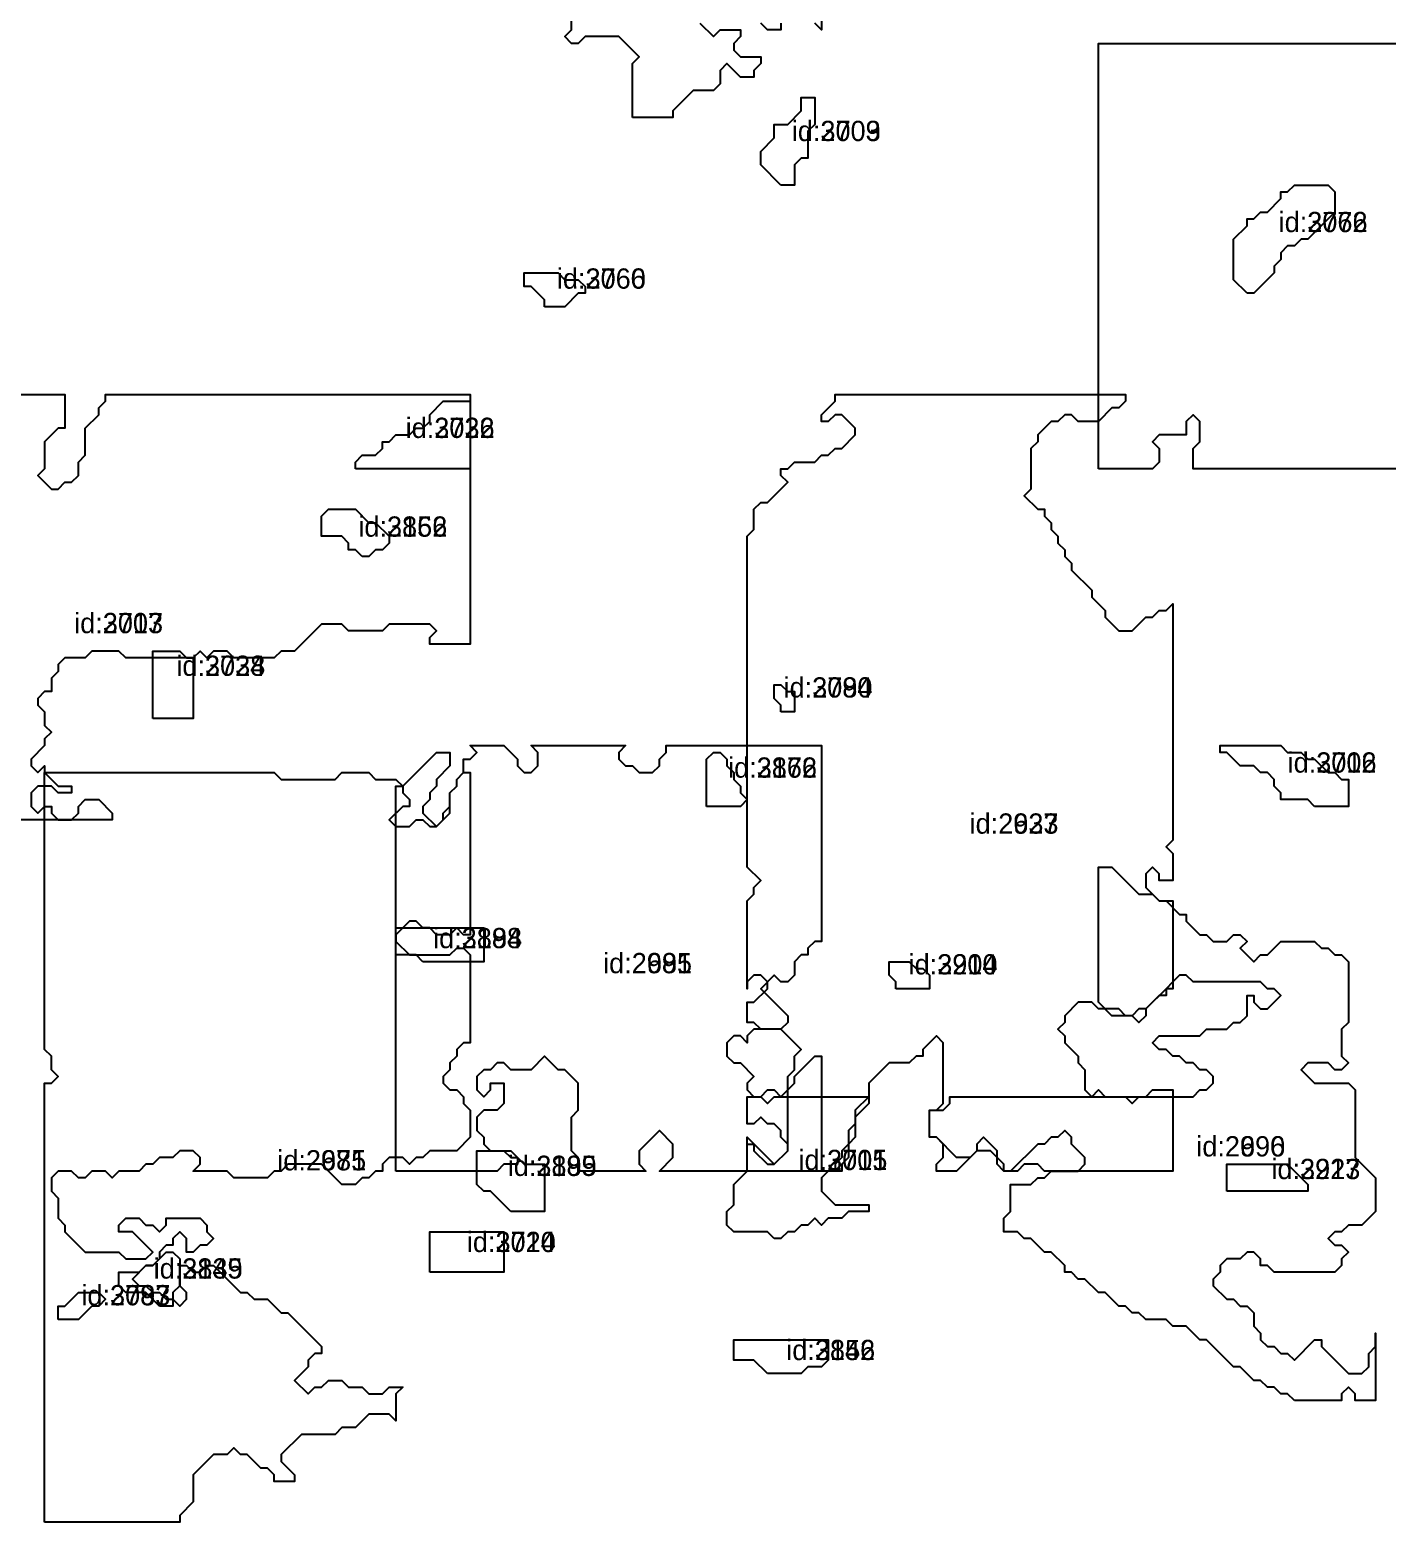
# Model space of a CAD drawing. Header units: metres. Extents: x 0 to 810, y 0 to 745.
# Drawn here: x 205.8 to 406.7, y 0 to 221 of the extents above; entities that cross this region are included whole.
import ezdxf

# ---------------------------------------------------------------- set-up
doc = ezdxf.new("R2010")
doc.units = ezdxf.units.M
doc.layers.add('forest', color=7, linetype='Continuous')
doc.layers.add('forestfragmentation', color=7, linetype='Continuous')

msp = doc.modelspace()

# ---------------------------------------------------------------- linework, layer by layer
at = {"layer": 'forest', "color": 177}
for points in [[(323, 253), (323, 221), (322, 222)], [(323, 253), (323, 221), (322, 222)], [(295, 208), (295, 216), (296, 217), (293, 220), (288, 220), (287, 219), (286, 219), (285, 220), (286, 221), (286, 223)], [(295, 208), (295, 216), (296, 217), (293, 220), (288, 220), (287, 219), (286, 219), (285, 220), (286, 221), (286, 223)], [(305, 222), (307, 220), (308, 221), (311, 221), (311, 220), (310, 219), (310, 218), (311, 217), (314, 217), (314, 216), (313, 215), (313, 214), (311, 214), (309, 216), (308, 215), (308, 213), (307, 212), (304, 212), (301, 209), (301, 208), (295, 208)], [(305, 222), (307, 220), (308, 221), (311, 221), (311, 220), (310, 219), (310, 218), (311, 217), (314, 217), (314, 216), (313, 215), (313, 214), (311, 214), (309, 216), (308, 215), (308, 213), (307, 212), (304, 212), (301, 209), (301, 208), (295, 208)], [(317, 222), (317, 221), (315, 221), (314, 222)], [(317, 222), (317, 221), (315, 221), (314, 222)]]:
    msp.add_lwpolyline(points, dxfattribs=at)
at = {"layer": 'forest', "color": 154}
for points in [[(364, 156), (364, 219), (423, 219)], [(364, 156), (364, 219), (423, 219)], [(427, 156), (378, 156), (378, 159), (379, 160), (379, 163), (378, 164), (377, 163), (377, 161), (373, 161), (372, 160), (373, 159), (373, 157), (372, 156), (364, 156)], [(427, 156), (378, 156), (378, 159), (379, 160), (379, 163), (378, 164), (377, 163), (377, 161), (373, 161), (372, 160), (373, 159), (373, 157), (372, 156), (364, 156)]]:
    msp.add_lwpolyline(points, dxfattribs=at)
at = {"layer": 'forest', "color": 70}
msp.add_lwpolyline([(317, 198), (314, 201), (314, 203), (316, 205), (316, 207), (318, 207), (320, 209), (320, 211), (322, 211), (322, 207), (321, 206), (321, 202), (320, 202), (319, 201), (319, 198), (317, 198)], dxfattribs=at)
msp.add_lwpolyline([(317, 198), (314, 201), (314, 203), (316, 205), (316, 207), (318, 207), (320, 209), (320, 211), (322, 211), (322, 207), (321, 206), (321, 202), (320, 202), (319, 201), (319, 198), (317, 198)], dxfattribs=at)
at = {"layer": 'forest', "color": 79}
msp.add_lwpolyline([(156, 167), (211, 167), (211, 162), (210, 162), (208, 160), (208, 156), (207, 155), (209, 153), (210, 153), (211, 154), (212, 154), (213, 155), (213, 157), (214, 158), (214, 162), (216, 164), (216, 165), (217, 166), (217, 167), (271, 167), (271, 130), (265, 130), (265, 131), (266, 132), (265, 133), (259, 133), (258, 132), (253, 132), (252, 133), (249, 133), (245, 129), (243, 129), (242, 128), (236, 128), (235, 129), (233, 129), (232, 128), (231, 129), (230, 128), (220, 128), (219, 129), (215, 129), (214, 128), (211, 128), (210, 127), (210, 126), (209, 125), (209, 123), (208, 123), (207, 122), (207, 121), (208, 120), (208, 118), (209, 117), (208, 116), (208, 115), (206, 113), (206, 112), (207, 111), (208, 112), (208, 111), (210, 109), (212, 109), (212, 108), (210, 108), (209, 109), (207, 109), (206, 108), (206, 106), (207, 105), (208, 106), (209, 106), (209, 105), (210, 104), (212, 104), (213, 105), (213, 106), (214, 107), (216, 107), (218, 105), (218, 104), (156, 104)], dxfattribs=at)
msp.add_lwpolyline([(156, 167), (211, 167), (211, 162), (210, 162), (208, 160), (208, 156), (207, 155), (209, 153), (210, 153), (211, 154), (212, 154), (213, 155), (213, 157), (214, 158), (214, 162), (216, 164), (216, 165), (217, 166), (217, 167), (271, 167), (271, 130), (265, 130), (265, 131), (266, 132), (265, 133), (259, 133), (258, 132), (253, 132), (252, 133), (249, 133), (245, 129), (243, 129), (242, 128), (236, 128), (235, 129), (233, 129), (232, 128), (231, 129), (230, 128), (220, 128), (219, 129), (215, 129), (214, 128), (211, 128), (210, 127), (210, 126), (209, 125), (209, 123), (208, 123), (207, 122), (207, 121), (208, 120), (208, 118), (209, 117), (208, 116), (208, 115), (206, 113), (206, 112), (207, 111), (208, 112), (208, 111), (210, 109), (212, 109), (212, 108), (210, 108), (209, 109), (207, 109), (206, 108), (206, 106), (207, 105), (208, 106), (209, 106), (209, 105), (210, 104), (212, 104), (213, 105), (213, 106), (214, 107), (216, 107), (218, 105), (218, 104), (156, 104)], dxfattribs=at)
at = {"layer": 'forest', "color": 45}
msp.add_lwpolyline([(254, 156), (254, 157), (255, 158), (257, 158), (258, 159), (258, 160), (259, 160), (260, 161), (262, 161), (263, 162), (264, 162), (265, 163), (265, 164), (267, 166), (271, 166), (271, 156), (254, 156)], dxfattribs=at)
msp.add_lwpolyline([(254, 156), (254, 157), (255, 158), (257, 158), (258, 159), (258, 160), (259, 160), (260, 161), (262, 161), (263, 162), (264, 162), (265, 163), (265, 164), (267, 166), (271, 166), (271, 156), (254, 156)], dxfattribs=at)
at = {"layer": 'forest', "color": 181}
msp.add_lwpolyline([(312, 52), (312, 56), (313, 56), (313, 55), (315, 53), (316, 53), (318, 55), (318, 66), (319, 67), (319, 69), (320, 70), (317, 73), (314, 73), (313, 74), (312, 74), (312, 77), (313, 77), (315, 79), (315, 80), (314, 81), (313, 81), (312, 80), (312, 79), (312, 92), (313, 93), (313, 94), (314, 95), (312, 97), (312, 146), (313, 147), (313, 150), (314, 151), (315, 151), (318, 154), (317, 155), (317, 156), (318, 156), (319, 157), (322, 157), (323, 158), (324, 158), (325, 159), (326, 159), (328, 161), (328, 162), (326, 164), (325, 164), (324, 163), (323, 163), (323, 164), (325, 166), (325, 167), (368, 167), (368, 166), (367, 165), (366, 165), (364, 163), (361, 163), (360, 164), (359, 164), (358, 163), (357, 163), (355, 161), (355, 160), (354, 159), (354, 153), (353, 152), (355, 150), (356, 150), (356, 149), (357, 148), (357, 147), (358, 146), (358, 145), (359, 144), (359, 143), (360, 142), (360, 141), (363, 138), (363, 137), (365, 135), (365, 134), (367, 132), (369, 132), (371, 134), (372, 134), (373, 135), (374, 135), (375, 136), (375, 101), (374, 100), (375, 99), (375, 95), (373, 95), (373, 96), (372, 97), (371, 96), (371, 94), (373, 92), (375, 92), (375, 80), (374, 79), (374, 78), (373, 78), (371, 76), (371, 75), (370, 74), (369, 75), (368, 75), (367, 76), (364, 76), (363, 77), (361, 77), (359, 75), (359, 74), (358, 73), (359, 72), (359, 71), (361, 69), (361, 68), (362, 67), (362, 64), (363, 63), (368, 63), (369, 62), (370, 63), (371, 63), (372, 64), (375, 64), (375, 52), (356, 52), (355, 53), (353, 53), (352, 52), (350, 52), (350, 53), (348, 55), (346, 55), (345, 54), (343, 54), (340, 57), (339, 57), (339, 61), (340, 61), (341, 62), (341, 71), (340, 72), (338, 70), (338, 69), (337, 69), (336, 68), (333, 68), (330, 65), (330, 63), (328, 61), (328, 57), (327, 56), (327, 54), (326, 53), (326, 52), (312, 52)], dxfattribs=at)
msp.add_lwpolyline([(312, 52), (312, 56), (313, 56), (313, 55), (315, 53), (316, 53), (318, 55), (318, 66), (319, 67), (319, 69), (320, 70), (317, 73), (314, 73), (313, 74), (312, 74), (312, 77), (313, 77), (315, 79), (315, 80), (314, 81), (313, 81), (312, 80), (312, 79), (312, 92), (313, 93), (313, 94), (314, 95), (312, 97), (312, 146), (313, 147), (313, 150), (314, 151), (315, 151), (318, 154), (317, 155), (317, 156), (318, 156), (319, 157), (322, 157), (323, 158), (324, 158), (325, 159), (326, 159), (328, 161), (328, 162), (326, 164), (325, 164), (324, 163), (323, 163), (323, 164), (325, 166), (325, 167), (368, 167), (368, 166), (367, 165), (366, 165), (364, 163), (361, 163), (360, 164), (359, 164), (358, 163), (357, 163), (355, 161), (355, 160), (354, 159), (354, 153), (353, 152), (355, 150), (356, 150), (356, 149), (357, 148), (357, 147), (358, 146), (358, 145), (359, 144), (359, 143), (360, 142), (360, 141), (363, 138), (363, 137), (365, 135), (365, 134), (367, 132), (369, 132), (371, 134), (372, 134), (373, 135), (374, 135), (375, 136), (375, 101), (374, 100), (375, 99), (375, 95), (373, 95), (373, 96), (372, 97), (371, 96), (371, 94), (373, 92), (375, 92), (375, 80), (374, 79), (374, 78), (373, 78), (371, 76), (371, 75), (370, 74), (369, 75), (368, 75), (367, 76), (364, 76), (363, 77), (361, 77), (359, 75), (359, 74), (358, 73), (359, 72), (359, 71), (361, 69), (361, 68), (362, 67), (362, 64), (363, 63), (368, 63), (369, 62), (370, 63), (371, 63), (372, 64), (375, 64), (375, 52), (356, 52), (355, 53), (353, 53), (352, 52), (350, 52), (350, 53), (348, 55), (346, 55), (345, 54), (343, 54), (340, 57), (339, 57), (339, 61), (340, 61), (341, 62), (341, 71), (340, 72), (338, 70), (338, 69), (337, 69), (336, 68), (333, 68), (330, 65), (330, 63), (328, 61), (328, 57), (327, 56), (327, 54), (326, 53), (326, 52), (312, 52)], dxfattribs=at)
at = {"layer": 'forest', "color": 43}
msp.add_lwpolyline([(224, 119), (224, 129), (228, 129), (229, 128), (230, 128), (230, 119), (224, 119)], dxfattribs=at)
msp.add_lwpolyline([(224, 119), (224, 129), (228, 129), (229, 128), (230, 128), (230, 119), (224, 119)], dxfattribs=at)
at = {"layer": 'forest', "color": 124}
msp.add_lwpolyline([(260, 52), (260, 109), (261, 109), (266, 114), (268, 114), (268, 112), (266, 110), (266, 109), (265, 108), (265, 107), (264, 106), (264, 105), (266, 103), (268, 105), (268, 108), (269, 109), (269, 110), (270, 111), (270, 113), (271, 113), (272, 114), (271, 115), (276, 115), (278, 113), (278, 112), (279, 111), (280, 111), (281, 112), (281, 114), (280, 115), (294, 115), (293, 114), (293, 113), (294, 112), (295, 112), (296, 111), (298, 111), (299, 112), (299, 113), (300, 114), (300, 115), (323, 115), (323, 86), (322, 86), (321, 85), (321, 84), (320, 84), (319, 83), (319, 81), (318, 80), (317, 80), (316, 81), (314, 79), (318, 75), (318, 74), (317, 73), (313, 73), (312, 72), (312, 71), (311, 72), (310, 72), (309, 71), (309, 69), (310, 68), (311, 68), (313, 66), (312, 65), (312, 64), (313, 63), (314, 63), (315, 64), (316, 64), (317, 63), (319, 65), (319, 66), (322, 69), (323, 69), (323, 52), (299, 52), (301, 54), (301, 56), (299, 58), (296, 55), (296, 53), (297, 52), (287, 52), (287, 54), (286, 55), (286, 60), (287, 61), (287, 65), (285, 67), (284, 67), (282, 69), (280, 67), (277, 67), (276, 68), (275, 68), (274, 67), (273, 67), (272, 66), (272, 64), (273, 63), (274, 64), (274, 65), (276, 65), (276, 62), (275, 61), (273, 61), (272, 60), (272, 58), (273, 57), (273, 56), (274, 55), (277, 55), (278, 54), (278, 53), (276, 53), (275, 52), (260, 52)], dxfattribs=at)
msp.add_lwpolyline([(260, 52), (260, 109), (261, 109), (266, 114), (268, 114), (268, 112), (266, 110), (266, 109), (265, 108), (265, 107), (264, 106), (264, 105), (266, 103), (268, 105), (268, 108), (269, 109), (269, 110), (270, 111), (270, 113), (271, 113), (272, 114), (271, 115), (276, 115), (278, 113), (278, 112), (279, 111), (280, 111), (281, 112), (281, 114), (280, 115), (294, 115), (293, 114), (293, 113), (294, 112), (295, 112), (296, 111), (298, 111), (299, 112), (299, 113), (300, 114), (300, 115), (323, 115), (323, 86), (322, 86), (321, 85), (321, 84), (320, 84), (319, 83), (319, 81), (318, 80), (317, 80), (316, 81), (314, 79), (318, 75), (318, 74), (317, 73), (313, 73), (312, 72), (312, 71), (311, 72), (310, 72), (309, 71), (309, 69), (310, 68), (311, 68), (313, 66), (312, 65), (312, 64), (313, 63), (314, 63), (315, 64), (316, 64), (317, 63), (319, 65), (319, 66), (322, 69), (323, 69), (323, 52), (299, 52), (301, 54), (301, 56), (299, 58), (296, 55), (296, 53), (297, 52), (287, 52), (287, 54), (286, 55), (286, 60), (287, 61), (287, 65), (285, 67), (284, 67), (282, 69), (280, 67), (277, 67), (276, 68), (275, 68), (274, 67), (273, 67), (272, 66), (272, 64), (273, 63), (274, 64), (274, 65), (276, 65), (276, 62), (275, 61), (273, 61), (272, 60), (272, 58), (273, 57), (273, 56), (274, 55), (277, 55), (278, 54), (278, 53), (276, 53), (275, 52), (260, 52)], dxfattribs=at)
at = {"layer": 'forest', "color": 87}
msp.add_lwpolyline([(396, 106), (395, 107), (391, 107), (391, 108), (390, 109), (390, 110), (389, 111), (388, 111), (387, 112), (385, 112), (383, 114), (382, 114), (382, 115), (391, 115), (392, 114), (394, 114), (395, 113), (396, 113), (398, 111), (399, 111), (400, 110), (401, 110), (401, 106), (396, 106)], dxfattribs=at)
msp.add_lwpolyline([(396, 106), (395, 107), (391, 107), (391, 108), (390, 109), (390, 110), (389, 111), (388, 111), (387, 112), (385, 112), (383, 114), (382, 114), (382, 115), (391, 115), (392, 114), (394, 114), (395, 113), (396, 113), (398, 111), (399, 111), (400, 110), (401, 110), (401, 106), (396, 106)], dxfattribs=at)
at = {"layer": 'forest', "color": 107}
msp.add_lwpolyline([(208, 0), (208, 65), (209, 65), (210, 66), (209, 67), (209, 69), (208, 70), (208, 111), (242, 111), (243, 110), (251, 110), (252, 111), (256, 111), (257, 110), (260, 110), (261, 109), (261, 108), (262, 107), (262, 106), (261, 106), (259, 104), (260, 103), (262, 103), (263, 104), (264, 104), (265, 103), (266, 103), (267, 104), (267, 105), (268, 106), (268, 108), (269, 109), (269, 110), (270, 111), (271, 111), (271, 87), (270, 87), (269, 88), (268, 87), (266, 87), (265, 88), (264, 88), (263, 89), (262, 89), (260, 87), (260, 86), (262, 84), (268, 84), (269, 85), (270, 85), (271, 84), (271, 71), (270, 71), (269, 70), (269, 69), (268, 68), (268, 67), (267, 66), (267, 65), (268, 64), (269, 64), (270, 63), (270, 62), (271, 61), (271, 57), (269, 55), (265, 55), (264, 54), (263, 54), (262, 53), (261, 54), (259, 54), (258, 53), (258, 52), (257, 52), (256, 51), (255, 51), (254, 50), (252, 50), (249, 53), (244, 53), (243, 52), (242, 52), (241, 51), (236, 51), (235, 52), (230, 52), (231, 53), (231, 54), (230, 55), (228, 55), (227, 54), (225, 54), (224, 53), (223, 53), (222, 52), (219, 52), (218, 51), (217, 52), (215, 52), (214, 51), (213, 51), (212, 52), (210, 52), (209, 51), (209, 49), (210, 48), (210, 45), (211, 44), (211, 43), (214, 40), (219, 40), (220, 39), (223, 39), (224, 40), (221, 43), (219, 43), (219, 44), (220, 45), (222, 45), (223, 44), (224, 44), (225, 43), (226, 44), (226, 45), (231, 45), (232, 44), (232, 43), (233, 42), (232, 41), (231, 41), (230, 40), (229, 40), (229, 42), (228, 43), (227, 42), (227, 41), (226, 41), (225, 40), (225, 39), (224, 38), (223, 38), (221, 36), (222, 35), (223, 35), (224, 34), (225, 34), (226, 33), (227, 33), (228, 32), (229, 33), (229, 34), (228, 35), (228, 38), (229, 38), (230, 37), (231, 37), (232, 38), (233, 38), (237, 34), (238, 34), (239, 33), (241, 33), (243, 31), (244, 31), (249, 26), (249, 25), (248, 25), (247, 24), (247, 23), (245, 21), (247, 19), (248, 20), (249, 20), (250, 21), (252, 21), (253, 20), (255, 20), (256, 19), (258, 19), (259, 20), (261, 20), (260, 19), (260, 15), (259, 16), (256, 16), (254, 14), (252, 14), (251, 13), (246, 13), (243, 10), (243, 9), (245, 7), (245, 6), (242, 6), (242, 7), (241, 8), (240, 8), (238, 10), (237, 10), (236, 11), (235, 10), (233, 10), (230, 7), (230, 3), (228, 1), (228, 0), (208, 0)], dxfattribs=at)
msp.add_lwpolyline([(208, 0), (208, 65), (209, 65), (210, 66), (209, 67), (209, 69), (208, 70), (208, 111), (242, 111), (243, 110), (251, 110), (252, 111), (256, 111), (257, 110), (260, 110), (261, 109), (261, 108), (262, 107), (262, 106), (261, 106), (259, 104), (260, 103), (262, 103), (263, 104), (264, 104), (265, 103), (266, 103), (267, 104), (267, 105), (268, 106), (268, 108), (269, 109), (269, 110), (270, 111), (271, 111), (271, 87), (270, 87), (269, 88), (268, 87), (266, 87), (265, 88), (264, 88), (263, 89), (262, 89), (260, 87), (260, 86), (262, 84), (268, 84), (269, 85), (270, 85), (271, 84), (271, 71), (270, 71), (269, 70), (269, 69), (268, 68), (268, 67), (267, 66), (267, 65), (268, 64), (269, 64), (270, 63), (270, 62), (271, 61), (271, 57), (269, 55), (265, 55), (264, 54), (263, 54), (262, 53), (261, 54), (259, 54), (258, 53), (258, 52), (257, 52), (256, 51), (255, 51), (254, 50), (252, 50), (249, 53), (244, 53), (243, 52), (242, 52), (241, 51), (236, 51), (235, 52), (230, 52), (231, 53), (231, 54), (230, 55), (228, 55), (227, 54), (225, 54), (224, 53), (223, 53), (222, 52), (219, 52), (218, 51), (217, 52), (215, 52), (214, 51), (213, 51), (212, 52), (210, 52), (209, 51), (209, 49), (210, 48), (210, 45), (211, 44), (211, 43), (214, 40), (219, 40), (220, 39), (223, 39), (224, 40), (221, 43), (219, 43), (219, 44), (220, 45), (222, 45), (223, 44), (224, 44), (225, 43), (226, 44), (226, 45), (231, 45), (232, 44), (232, 43), (233, 42), (232, 41), (231, 41), (230, 40), (229, 40), (229, 42), (228, 43), (227, 42), (227, 41), (226, 41), (225, 40), (225, 39), (224, 38), (223, 38), (221, 36), (222, 35), (223, 35), (224, 34), (225, 34), (226, 33), (227, 33), (228, 32), (229, 33), (229, 34), (228, 35), (228, 38), (229, 38), (230, 37), (231, 37), (232, 38), (233, 38), (237, 34), (238, 34), (239, 33), (241, 33), (243, 31), (244, 31), (249, 26), (249, 25), (248, 25), (247, 24), (247, 23), (245, 21), (247, 19), (248, 20), (249, 20), (250, 21), (252, 21), (253, 20), (255, 20), (256, 19), (258, 19), (259, 20), (261, 20), (260, 19), (260, 15), (259, 16), (256, 16), (254, 14), (252, 14), (251, 13), (246, 13), (243, 10), (243, 9), (245, 7), (245, 6), (242, 6), (242, 7), (241, 8), (240, 8), (238, 10), (237, 10), (236, 11), (235, 10), (233, 10), (230, 7), (230, 3), (228, 1), (228, 0), (208, 0)], dxfattribs=at)
at = {"layer": 'forest', "color": 78}
msp.add_lwpolyline([(393, 18), (392, 19), (391, 19), (390, 20), (389, 20), (388, 21), (387, 21), (385, 23), (384, 23), (380, 27), (379, 27), (377, 29), (375, 29), (374, 30), (371, 30), (370, 31), (369, 31), (368, 32), (367, 32), (365, 34), (364, 34), (362, 36), (361, 36), (360, 37), (359, 37), (359, 38), (357, 40), (356, 40), (354, 42), (353, 42), (352, 43), (350, 43), (350, 45), (351, 46), (351, 50), (354, 50), (355, 51), (356, 51), (357, 52), (361, 52), (362, 53), (362, 54), (360, 56), (360, 57), (359, 58), (358, 57), (357, 57), (356, 56), (355, 56), (351, 52), (350, 52), (349, 53), (349, 55), (347, 57), (346, 56), (346, 55), (343, 52), (340, 52), (340, 53), (341, 54), (341, 56), (340, 57), (339, 57), (339, 61), (341, 61), (342, 62), (342, 63), (363, 63), (364, 64), (365, 63), (378, 63), (379, 64), (380, 64), (381, 65), (381, 66), (380, 67), (379, 67), (378, 68), (377, 68), (376, 69), (375, 69), (374, 70), (373, 70), (372, 71), (373, 72), (379, 72), (380, 73), (383, 73), (384, 74), (385, 74), (386, 75), (386, 78), (387, 78), (387, 77), (388, 76), (389, 76), (391, 78), (390, 79), (389, 79), (388, 80), (378, 80), (377, 81), (376, 81), (375, 80), (375, 79), (374, 79), (371, 76), (370, 76), (369, 75), (366, 75), (364, 77), (364, 97), (366, 97), (370, 93), (372, 93), (373, 92), (374, 92), (376, 90), (377, 90), (377, 89), (379, 87), (380, 87), (381, 86), (383, 86), (384, 87), (385, 87), (386, 86), (385, 85), (387, 83), (388, 84), (389, 84), (391, 86), (396, 86), (397, 85), (398, 85), (399, 84), (400, 84), (401, 83), (401, 74), (400, 73), (400, 69), (401, 68), (400, 67), (399, 67), (398, 68), (395, 68), (394, 67), (396, 65), (401, 65), (402, 64), (402, 54), (405, 51), (405, 46), (403, 44), (401, 44), (400, 43), (399, 43), (398, 42), (399, 41), (400, 41), (401, 40), (400, 39), (400, 38), (399, 37), (390, 37), (389, 38), (388, 38), (388, 39), (387, 40), (386, 40), (385, 39), (383, 39), (382, 38), (382, 37), (381, 36), (381, 35), (383, 33), (384, 33), (385, 32), (386, 32), (387, 31), (387, 29), (388, 28), (388, 27), (389, 26), (390, 26), (391, 25), (392, 25), (393, 24), (396, 27), (397, 27), (397, 26), (401, 22), (403, 22), (404, 23), (404, 25), (405, 26), (405, 28), (405, 18), (402, 18), (402, 19), (401, 20), (400, 19), (400, 18), (393, 18)], dxfattribs=at)
msp.add_lwpolyline([(393, 18), (392, 19), (391, 19), (390, 20), (389, 20), (388, 21), (387, 21), (385, 23), (384, 23), (380, 27), (379, 27), (377, 29), (375, 29), (374, 30), (371, 30), (370, 31), (369, 31), (368, 32), (367, 32), (365, 34), (364, 34), (362, 36), (361, 36), (360, 37), (359, 37), (359, 38), (357, 40), (356, 40), (354, 42), (353, 42), (352, 43), (350, 43), (350, 45), (351, 46), (351, 50), (354, 50), (355, 51), (356, 51), (357, 52), (361, 52), (362, 53), (362, 54), (360, 56), (360, 57), (359, 58), (358, 57), (357, 57), (356, 56), (355, 56), (351, 52), (350, 52), (349, 53), (349, 55), (347, 57), (346, 56), (346, 55), (343, 52), (340, 52), (340, 53), (341, 54), (341, 56), (340, 57), (339, 57), (339, 61), (341, 61), (342, 62), (342, 63), (363, 63), (364, 64), (365, 63), (378, 63), (379, 64), (380, 64), (381, 65), (381, 66), (380, 67), (379, 67), (378, 68), (377, 68), (376, 69), (375, 69), (374, 70), (373, 70), (372, 71), (373, 72), (379, 72), (380, 73), (383, 73), (384, 74), (385, 74), (386, 75), (386, 78), (387, 78), (387, 77), (388, 76), (389, 76), (391, 78), (390, 79), (389, 79), (388, 80), (378, 80), (377, 81), (376, 81), (375, 80), (375, 79), (374, 79), (371, 76), (370, 76), (369, 75), (366, 75), (364, 77), (364, 97), (366, 97), (370, 93), (372, 93), (373, 92), (374, 92), (376, 90), (377, 90), (377, 89), (379, 87), (380, 87), (381, 86), (383, 86), (384, 87), (385, 87), (386, 86), (385, 85), (387, 83), (388, 84), (389, 84), (391, 86), (396, 86), (397, 85), (398, 85), (399, 84), (400, 84), (401, 83), (401, 74), (400, 73), (400, 69), (401, 68), (400, 67), (399, 67), (398, 68), (395, 68), (394, 67), (396, 65), (401, 65), (402, 64), (402, 54), (405, 51), (405, 46), (403, 44), (401, 44), (400, 43), (399, 43), (398, 42), (399, 41), (400, 41), (401, 40), (400, 39), (400, 38), (399, 37), (390, 37), (389, 38), (388, 38), (388, 39), (387, 40), (386, 40), (385, 39), (383, 39), (382, 38), (382, 37), (381, 36), (381, 35), (383, 33), (384, 33), (385, 32), (386, 32), (387, 31), (387, 29), (388, 28), (388, 27), (389, 26), (390, 26), (391, 25), (392, 25), (393, 24), (396, 27), (397, 27), (397, 26), (401, 22), (403, 22), (404, 23), (404, 25), (405, 26), (405, 28), (405, 18), (402, 18), (402, 19), (401, 20), (400, 19), (400, 18), (393, 18)], dxfattribs=at)
at = {"layer": 'forest', "color": 55}
msp.add_lwpolyline([(316, 42), (315, 43), (310, 43), (309, 44), (309, 46), (310, 47), (310, 50), (312, 52), (312, 57), (316, 53), (318, 55), (318, 56), (317, 57), (317, 58), (316, 59), (315, 59), (314, 60), (313, 59), (312, 59), (312, 63), (314, 63), (315, 62), (316, 63), (330, 63), (330, 62), (328, 60), (328, 59), (327, 58), (327, 56), (326, 55), (326, 54), (325, 53), (325, 52), (324, 52), (323, 51), (323, 49), (325, 47), (330, 47), (330, 46), (327, 46), (326, 45), (324, 45), (323, 44), (322, 45), (321, 44), (320, 44), (319, 43), (318, 43), (317, 42), (316, 42)], dxfattribs=at)
msp.add_lwpolyline([(316, 42), (315, 43), (310, 43), (309, 44), (309, 46), (310, 47), (310, 50), (312, 52), (312, 57), (316, 53), (318, 55), (318, 56), (317, 57), (317, 58), (316, 59), (315, 59), (314, 60), (313, 59), (312, 59), (312, 63), (314, 63), (315, 62), (316, 63), (330, 63), (330, 62), (328, 60), (328, 59), (327, 58), (327, 56), (326, 55), (326, 54), (325, 53), (325, 52), (324, 52), (323, 51), (323, 49), (325, 47), (330, 47), (330, 46), (327, 46), (326, 45), (324, 45), (323, 44), (322, 45), (321, 44), (320, 44), (319, 43), (318, 43), (317, 42), (316, 42)], dxfattribs=at)
at = {"layer": 'forest', "color": 68}
msp.add_lwpolyline([(265, 37), (265, 43), (276, 43), (276, 37), (265, 37)], dxfattribs=at)
msp.add_lwpolyline([(265, 37), (265, 43), (276, 43), (276, 37), (265, 37)], dxfattribs=at)
at = {"layer": 'forestfragmentation', "color": 106}
msp.add_lwpolyline([(386, 182), (384, 184), (384, 190), (386, 192), (386, 193), (387, 193), (388, 194), (389, 194), (391, 196), (391, 197), (392, 197), (393, 198), (398, 198), (399, 197), (399, 194), (395, 190), (394, 190), (393, 189), (392, 189), (391, 188), (391, 187), (390, 186), (390, 185), (387, 182), (386, 182)], dxfattribs=at)
msp.add_lwpolyline([(386, 182), (384, 184), (384, 190), (386, 192), (386, 193), (387, 193), (388, 194), (389, 194), (391, 196), (391, 197), (392, 197), (393, 198), (398, 198), (399, 197), (399, 194), (395, 190), (394, 190), (393, 189), (392, 189), (391, 188), (391, 187), (390, 186), (390, 185), (387, 182), (386, 182)], dxfattribs=at)
at = {"layer": 'forestfragmentation', "color": 89}
msp.add_lwpolyline([(282, 180), (282, 181), (280, 183), (279, 183), (279, 185), (284, 185), (285, 184), (287, 184), (288, 183), (288, 182), (287, 182), (285, 180), (282, 180)], dxfattribs=at)
msp.add_lwpolyline([(282, 180), (282, 181), (280, 183), (279, 183), (279, 185), (284, 185), (285, 184), (287, 184), (288, 183), (288, 182), (287, 182), (285, 180), (282, 180)], dxfattribs=at)
at = {"layer": 'forestfragmentation', "color": 69}
msp.add_lwpolyline([(255, 143), (254, 144), (253, 144), (253, 145), (252, 146), (249, 146), (249, 149), (250, 150), (254, 150), (256, 148), (257, 148), (259, 146), (259, 145), (258, 144), (257, 144), (256, 143), (255, 143)], dxfattribs=at)
msp.add_lwpolyline([(255, 143), (254, 144), (253, 144), (253, 145), (252, 146), (249, 146), (249, 149), (250, 150), (254, 150), (256, 148), (257, 148), (259, 146), (259, 145), (258, 144), (257, 144), (256, 143), (255, 143)], dxfattribs=at)
at = {"layer": 'forestfragmentation', "color": 49}
msp.add_lwpolyline([(317, 120), (317, 121), (316, 122), (316, 124), (317, 124), (318, 123), (319, 123), (319, 120), (317, 120)], dxfattribs=at)
msp.add_lwpolyline([(317, 120), (317, 121), (316, 122), (316, 124), (317, 124), (318, 123), (319, 123), (319, 120), (317, 120)], dxfattribs=at)
at = {"layer": 'forestfragmentation', "color": 64}
msp.add_lwpolyline([(306, 106), (306, 113), (307, 114), (308, 114), (309, 113), (309, 112), (310, 111), (310, 110), (311, 109), (311, 108), (312, 107), (311, 106), (306, 106)], dxfattribs=at)
msp.add_lwpolyline([(306, 106), (306, 113), (307, 114), (308, 114), (309, 113), (309, 112), (310, 111), (310, 110), (311, 109), (311, 108), (312, 107), (311, 106), (306, 106)], dxfattribs=at)
at = {"layer": 'forestfragmentation', "color": 54}
for points in [[(264, 83), (263, 84), (260, 84), (260, 88), (273, 88), (273, 83), (264, 83)], [(264, 83), (263, 84), (260, 84), (260, 88), (273, 88), (273, 83), (264, 83)], [(277, 46), (274, 49), (273, 49), (272, 50), (272, 55), (276, 55), (277, 54), (278, 54), (279, 53), (282, 53), (282, 46), (277, 46)], [(277, 46), (274, 49), (273, 49), (272, 50), (272, 55), (276, 55), (277, 54), (278, 54), (279, 53), (282, 53), (282, 46), (277, 46)]]:
    msp.add_lwpolyline(points, dxfattribs=at)
at = {"layer": 'forestfragmentation', "color": 48}
msp.add_lwpolyline([(334, 79), (334, 80), (333, 81), (333, 83), (336, 83), (337, 82), (338, 82), (339, 81), (339, 79), (334, 79)], dxfattribs=at)
msp.add_lwpolyline([(334, 79), (334, 80), (333, 81), (333, 83), (336, 83), (337, 82), (338, 82), (339, 81), (339, 79), (334, 79)], dxfattribs=at)
at = {"layer": 'forestfragmentation', "color": 40}
msp.add_lwpolyline([(383, 49), (383, 53), (392, 53), (395, 50), (395, 49), (383, 49)], dxfattribs=at)
msp.add_lwpolyline([(383, 49), (383, 53), (392, 53), (395, 50), (395, 49), (383, 49)], dxfattribs=at)
at = {"layer": 'forestfragmentation', "color": 51}
msp.add_lwpolyline([(225, 32), (223, 34), (220, 34), (219, 35), (219, 37), (222, 37), (223, 38), (224, 38), (226, 40), (227, 40), (228, 39), (228, 35), (227, 34), (227, 32), (225, 32)], dxfattribs=at)
msp.add_lwpolyline([(225, 32), (223, 34), (220, 34), (219, 35), (219, 37), (222, 37), (223, 38), (224, 38), (226, 40), (227, 40), (228, 39), (228, 35), (227, 34), (227, 32), (225, 32)], dxfattribs=at)
at = {"layer": 'forestfragmentation', "color": 96}
msp.add_lwpolyline([(210, 30), (210, 32), (211, 32), (213, 34), (216, 34), (217, 33), (216, 32), (215, 32), (213, 30), (210, 30)], dxfattribs=at)
msp.add_lwpolyline([(210, 30), (210, 32), (211, 32), (213, 34), (216, 34), (217, 33), (216, 32), (215, 32), (213, 30), (210, 30)], dxfattribs=at)
at = {"layer": 'forestfragmentation', "color": 56}
msp.add_lwpolyline([(315, 22), (313, 24), (310, 24), (310, 27), (324, 27), (324, 24), (323, 23), (321, 23), (320, 22), (315, 22)], dxfattribs=at)
msp.add_lwpolyline([(315, 22), (313, 24), (310, 24), (310, 27), (324, 27), (324, 24), (323, 23), (321, 23), (320, 22), (315, 22)], dxfattribs=at)

# ---------------------------------------------------------------- texts
at = {"layer": 'forest', "color": 70}
for s in ['id:2703', 'id:3009']:
    msp.add_text(s, height=3, dxfattribs=at).set_placement((318.6, 204.53))
at = {"layer": 'forest', "color": 45}
for s in ['id:2726', 'id:3032']:
    msp.add_text(s, height=3, dxfattribs=at).set_placement((261.44, 160.56))
at = {"layer": 'forest', "color": 79}
for s in ['id:2707', 'id:3013']:
    msp.add_text(s, height=3, dxfattribs=at).set_placement((212.37, 131.65))
at = {"layer": 'forest', "color": 43}
for s in ['id:2728', 'id:3034']:
    msp.add_text(s, height=3, dxfattribs=at).set_placement((227.5, 125.33))
at = {"layer": 'forest', "color": 87}
for s in ['id:2706', 'id:3012']:
    msp.add_text(s, height=3, dxfattribs=at).set_placement((392, 111))
at = {"layer": 'forest', "color": 181}
for s in ['id:2627', 'id:2933']:
    msp.add_text(s, height=3, dxfattribs=at).set_placement((344.92, 101.96))
at = {"layer": 'forest', "color": 124}
for s in ['id:2685', 'id:2991']:
    msp.add_text(s, height=3, dxfattribs=at).set_placement((290.67, 81.29))
at = {"layer": 'forest', "color": 107}
for s in ['id:2675', 'id:2981']:
    msp.add_text(s, height=3, dxfattribs=at).set_placement((242.44, 52.09))
at = {"layer": 'forest', "color": 55}
for s in ['id:2705', 'id:3011']:
    msp.add_text(s, height=3, dxfattribs=at).set_placement((319.59, 52.14))
at = {"layer": 'forest', "color": 78}
for s in ['id:2690', 'id:2996']:
    msp.add_text(s, height=3, dxfattribs=at).set_placement((378.48, 54.16))
at = {"layer": 'forest', "color": 68}
for s in ['id:2714', 'id:3020']:
    msp.add_text(s, height=3, dxfattribs=at).set_placement((270.5, 40))
at = {"layer": 'forestfragmentation', "color": 106}
for s in ['id:2766', 'id:3072']:
    msp.add_text(s, height=3, dxfattribs=at).set_placement((390.67, 191.04))
at = {"layer": 'forestfragmentation', "color": 89}
for s in ['id:2760', 'id:3066']:
    msp.add_text(s, height=3, dxfattribs=at).set_placement((283.83, 182.67))
at = {"layer": 'forestfragmentation', "color": 69}
for s in ['id:2856', 'id:3162']:
    msp.add_text(s, height=3, dxfattribs=at).set_placement((254.44, 145.94))
at = {"layer": 'forestfragmentation', "color": 49}
for s in ['id:2784', 'id:3090']:
    msp.add_text(s, height=3, dxfattribs=at).set_placement((317.38, 122.12))
at = {"layer": 'forestfragmentation', "color": 64}
for s in ['id:2866', 'id:3172']:
    msp.add_text(s, height=3, dxfattribs=at).set_placement((309.17, 110.25))
at = {"layer": 'forestfragmentation', "color": 54}
for s, p in [('id:2888', (265.5, 85)), ('id:3194', (265.5, 85)), ('id:2889', (276.55, 51.27)), ('id:3195', (276.55, 51.27))]:
    msp.add_text(s, height=3, dxfattribs=at).set_placement(p)
at = {"layer": 'forestfragmentation', "color": 48}
for s in ['id:2904', 'id:3210']:
    msp.add_text(s, height=3, dxfattribs=at).set_placement((335.89, 81.11))
at = {"layer": 'forestfragmentation', "color": 40}
for s in ['id:2917', 'id:3223']:
    msp.add_text(s, height=3, dxfattribs=at).set_placement((389.6, 50.8))
at = {"layer": 'forestfragmentation', "color": 51}
for s in ['id:2839', 'id:3145']:
    msp.add_text(s, height=3, dxfattribs=at).set_placement((224.14, 36.07))
at = {"layer": 'forestfragmentation', "color": 96}
for s in ['id:2787', 'id:3093']:
    msp.add_text(s, height=3, dxfattribs=at).set_placement((213.44, 32.11))
at = {"layer": 'forestfragmentation', "color": 56}
for s in ['id:2846', 'id:3152']:
    msp.add_text(s, height=3, dxfattribs=at).set_placement((317.78, 24))

doc.saveas('drawing.dxf')
